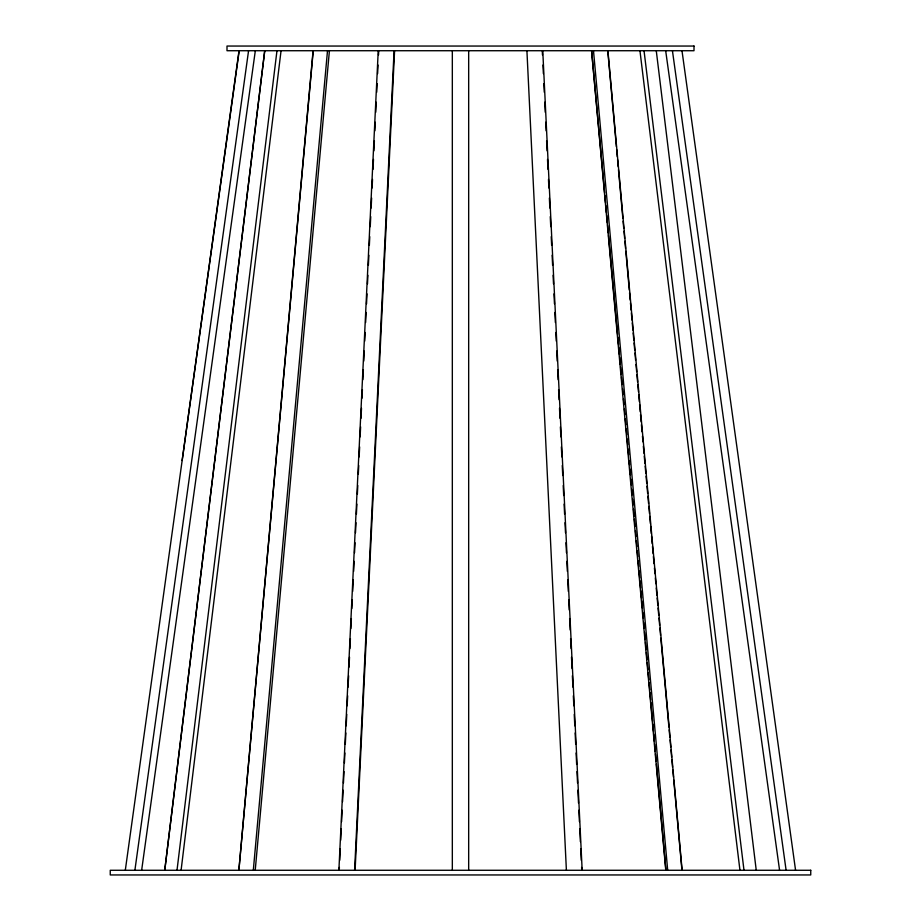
<?xml version="1.0" encoding="UTF-8"?>
<svg xmlns="http://www.w3.org/2000/svg" width="921" height="921" viewBox="0 0 921 921"><rect width="100%" height="100%" fill="white"/><g stroke="black" fill="none" stroke-linecap="round" stroke-linejoin="round"><path stroke-width="1.38" d="M338.882 870.276L378.232 50.724M339.25 870.276L339.389 867.421M339.734 860.272L340.275 848.828M340.689 840.24L341.242 828.796M341.587 821.647L342.14 810.204M342.554 801.627L343.107 790.183M343.452 783.034L344.005 771.591M344.408 763.002L344.891 752.998M345.306 744.41L345.859 732.966M346.204 725.817L346.757 714.374M347.171 705.797L347.654 695.781M348.069 687.204L348.622 675.761M349.024 667.172L349.508 657.168M349.922 648.58L350.406 638.575M350.889 628.559L351.373 618.544M351.857 608.539L352.271 599.951M352.685 591.374L353.238 579.931M353.641 571.342L354.125 561.338M354.539 552.75L355.022 542.745M355.506 532.729L355.99 522.714M356.404 514.137L356.888 504.121M357.371 494.117L357.785 485.528M358.327 474.085L358.741 465.508M359.155 456.92L359.639 446.915M360.123 436.899L360.606 426.884M361.02 418.307L361.504 408.291M361.988 398.286L362.402 389.698M362.874 379.694L363.358 369.678M363.772 361.09L364.255 351.085M364.739 341.069L365.153 332.493M365.637 322.477L366.121 312.461M366.535 303.884L367.019 293.868M367.491 283.864L367.905 275.275M368.388 265.26L368.872 255.255M369.356 245.239L369.77 236.662M370.254 226.647L370.737 216.631M371.151 208.054L371.624 198.038M372.107 188.034L372.521 179.445M373.005 169.429L373.489 159.425M373.903 150.837L374.387 140.832M374.87 130.817L375.284 122.24M375.768 112.224L376.24 102.208M376.724 92.204L377.138 83.615M377.622 73.599L378.036 65.023M378.519 55.007L378.727 50.724M354.608 870.276L394.084 50.724M355.103 870.276L394.579 50.724M313.244 50.724L238.873 870.276L313.082 50.724M253.31 870.276L327.508 50.724M255.221 870.276L329.419 50.724M177.005 870.276L276.968 50.724M181.092 870.276L281.055 50.724M125.302 870.276L239.011 50.724M134.892 870.276L248.566 50.724M141.65 870.276L255.324 50.724M182.139 460.5L239.011 52.14M681.989 50.724L795.571 870.276M672.434 50.724L786.108 870.276M665.676 50.724L779.58 870.276M656.27 50.724L756.245 870.276M644.032 50.724L743.995 870.276M639.945 50.724L739.954 870.276M607.918 50.724L682.116 870.276M644.907 463.367L644.263 456.206M645.172 466.233L645.817 473.394M646.082 476.261L646.738 483.421M646.991 486.288L647.647 493.449M647.912 496.315L648.557 503.488M648.821 506.354L649.478 513.515M649.731 516.382L650.387 523.542M650.652 526.409L651.297 533.57M651.561 536.436L652.206 543.597M652.471 546.464L653.127 553.636M653.38 556.503L654.037 563.664M654.428 567.958L654.946 573.691M655.338 577.985L655.867 583.718M656.259 588.024L656.903 595.185M657.168 598.051L657.824 605.212M658.078 608.079L658.734 615.24M658.999 618.106L659.643 625.267M659.908 628.134L660.564 635.306M660.818 638.172L668.911 727.003M669.176 729.869L669.82 737.03M670.085 739.897L670.741 747.058M670.995 749.924L671.651 757.085M671.916 759.952L672.56 767.124M672.825 769.979L673.481 777.151M673.735 780.018L681.954 870.276M593.492 50.724L667.69 870.276M604.579 192.57L591.581 50.724L665.779 870.276M604.844 195.436L605.5 202.597M605.765 205.464L606.421 212.624M606.686 215.491L607.342 222.652M607.595 225.518L608.251 232.691M608.516 235.546L617.577 334.415M617.841 337.282L618.498 344.442M618.762 347.309L619.419 354.47M619.683 357.336L620.34 364.497M620.604 367.364L621.261 374.536M621.514 377.403L622.17 384.564M622.573 388.858L623.091 394.591M623.482 398.885L624.012 404.618M624.403 408.924L624.933 414.646M625.324 418.951L625.854 424.685M626.245 428.979L626.775 434.712M627.166 439.006L627.685 444.739M628.087 449.034L628.606 454.767M607.756 50.724L616.402 146.715M616.656 149.582L617.3 156.743M617.565 159.609L618.21 166.782M618.463 169.637L622.849 218.358M623.103 221.224L623.747 228.385M624.012 231.252L624.657 238.412M624.91 241.279L625.555 248.451M625.82 251.306L629.296 290M629.55 292.866L630.194 300.027M630.459 302.894L631.104 310.055M631.357 312.921L632.002 320.082M632.267 322.949L632.911 330.121M633.164 332.976L633.809 340.148M634.074 343.015L634.719 350.176M634.972 353.042L635.617 360.203M636.008 364.497L636.653 371.67M636.906 374.536L637.551 381.697M637.804 384.564L638.46 391.724M638.713 394.591L639.358 401.752M639.611 404.618L640.256 411.791M640.521 414.646L641.166 421.818M641.419 424.685L642.064 431.845M642.455 436.14L642.973 441.873M643.353 446.167L643.998 453.339M629.135 460.5L629.515 464.794M629.906 469.1L630.425 474.833M630.804 479.127L631.322 484.86M631.714 489.155L632.22 494.888M632.612 499.182L633.13 504.915M633.51 509.209L634.155 516.382M634.408 519.248L635.053 526.409M635.444 530.703L635.951 536.436M636.342 540.742L636.86 546.464M637.24 550.77L637.758 556.503M638.149 560.797L638.656 566.53M639.047 570.824L639.692 577.985M639.945 580.852L640.59 588.024M640.843 590.879L641.488 598.051M641.753 600.918L642.386 608.079M642.777 612.373L643.295 618.106M643.675 622.412L644.193 628.134M644.585 632.439L645.218 639.6M645.483 642.467L646.128 649.627M646.381 652.494L647.026 659.655M647.279 662.521L647.923 669.694M648.188 672.549L648.821 679.721M649.086 682.588L649.731 689.748M649.984 692.615L650.629 699.776M650.882 702.642L652.563 721.27M652.816 724.136L653.461 731.297M653.714 734.164L654.359 741.324M654.624 744.191L655.257 751.363M655.522 754.218L656.166 761.391M656.42 764.257L665.941 870.276M542.757 50.724L582.164 870.276M542.273 50.724L542.481 55.007M542.964 65.023L543.378 73.599M543.862 83.615L544.276 92.204M544.76 102.208L545.232 112.224M545.716 122.24L546.13 130.817M546.614 140.832L547.097 150.837M547.511 159.425L547.995 169.429M548.479 179.445L548.893 188.034M549.377 198.038L549.849 208.054M550.263 216.631L550.746 226.647M551.23 236.662L551.644 245.239M552.128 255.255L552.612 265.26M553.095 275.275L553.509 283.864M553.981 293.868L554.465 303.884M554.879 312.461L555.363 322.477M555.847 332.493L556.261 341.069M556.745 351.085L557.228 361.09M557.642 369.678L558.126 379.694M558.598 389.698L559.082 399.714M559.496 408.291L559.98 418.307M560.394 426.884L560.877 436.899M561.361 446.915L561.845 456.92M562.259 465.508L562.743 475.524M563.215 485.528L563.698 495.544M564.113 504.121L564.596 514.137M565.01 522.714L565.494 532.729M565.978 542.745L566.461 552.75M566.875 561.338L567.359 571.342M567.762 579.931L568.315 591.374M568.729 599.951L569.213 609.967M569.627 618.544L570.18 629.987M570.594 638.575L571.078 648.58M571.492 657.168L572.045 668.611M572.378 675.761L572.931 687.204M573.346 695.781L573.829 705.797M574.244 714.374L574.796 725.817M575.141 732.966L575.694 744.41M576.109 752.998L576.65 764.442M576.995 771.591L577.548 783.034M577.893 790.183L578.515 803.054M578.86 810.204L579.413 821.647M579.758 828.796L580.38 841.679M580.725 848.828L581.266 860.272M581.612 867.421L581.75 870.276M526.916 50.724L566.392 870.276M468.674 50.724L468.674 870.276M452.326 50.724L452.326 870.276M214.731 460.5L164.744 870.276L264.73 50.724L214.731 460.5M693.997 46.05L227.003 46.05L227.003 50.724L693.997 50.724L693.997 46.05M810.745 870.276L110.255 870.276L110.255 874.95L810.745 874.95L810.745 870.276"/></g></svg>
